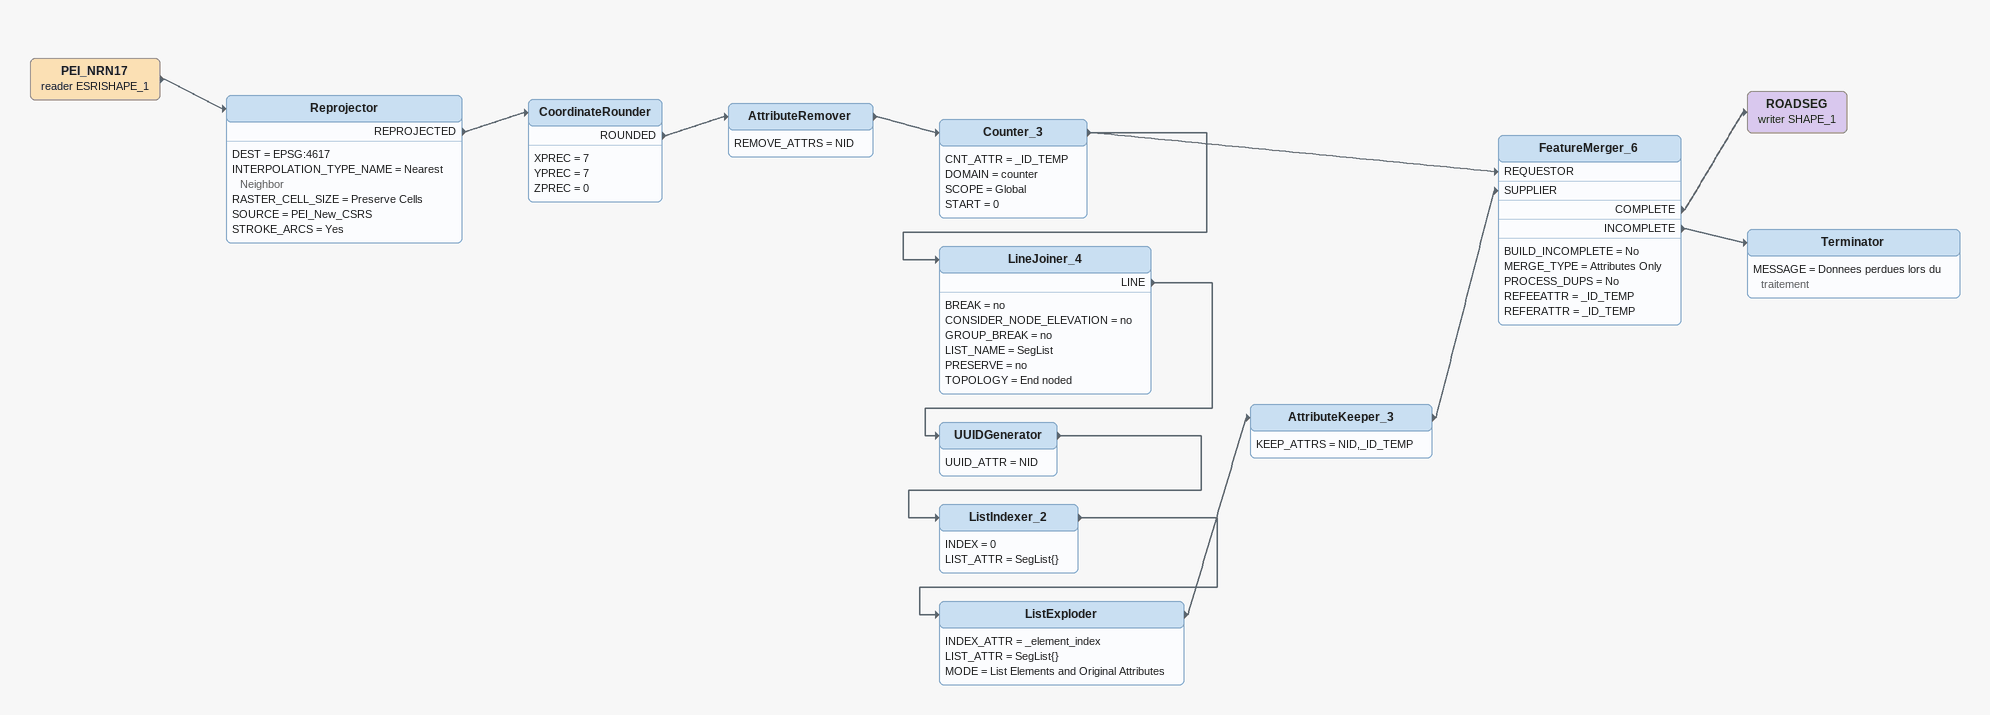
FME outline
PEI_NRN17 (reader ESRISHAPE_1)
    -> Reprojector
Reprojector
    DEST = EPSG:4617
    INTERPOLATION_TYPE_NAME = Nearest Neighbor
    RASTER_CELL_SIZE = Preserve Cells
    SOURCE = PEI_New_CSRS
    STROKE_ARCS = Yes
    REPROJECTED -> CoordinateRounder
CoordinateRounder
    XPREC = 7
    YPREC = 7
    ZPREC = 0
    ROUNDED -> AttributeRemover
AttributeRemover
    REMOVE_ATTRS = NID
    -> Counter_3
Counter_3
    CNT_ATTR = _ID_TEMP
    DOMAIN = counter
    SCOPE = Global
    START = 0
    -> LineJoiner_4
    -> FeatureMerger_6 [REQUESTOR]
LineJoiner_4
    BREAK = no
    CONSIDER_NODE_ELEVATION = no
    GROUP_BREAK = no
    LIST_NAME = SegList
    PRESERVE = no
    TOPOLOGY = End noded
    LINE -> UUIDGenerator
UUIDGenerator
    UUID_ATTR = NID
    -> ListIndexer_2
ListIndexer_2
    INDEX = 0
    LIST_ATTR = SegList{}
    -> ListExploder
ListExploder
    INDEX_ATTR = _element_index
    LIST_ATTR = SegList{}
    MODE = List Elements and Original Attributes
    -> AttributeKeeper_3
AttributeKeeper_3
    KEEP_ATTRS = NID,_ID_TEMP
    -> FeatureMerger_6 [SUPPLIER]
FeatureMerger_6
    BUILD_INCOMPLETE = No
    MERGE_TYPE = Attributes Only
    PROCESS_DUPS = No
    REFEEATTR = _ID_TEMP
    REFERATTR = _ID_TEMP
    COMPLETE -> ROADSEG (writer SHAPE_1)
    INCOMPLETE -> Terminator
ROADSEG (writer SHAPE_1)
Terminator
    MESSAGE = Donnees perdues lors du traitement
